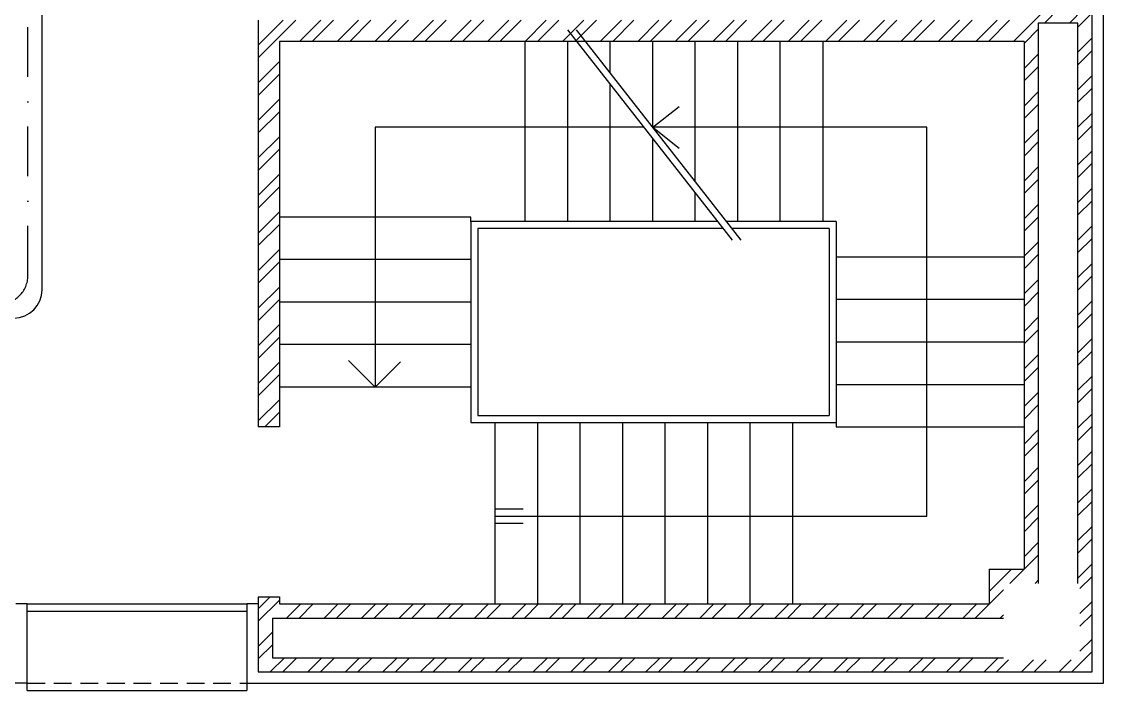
# Model space of a CAD drawing. Header units: inches. Extents: x 568069 to 582716, y 126565 to 132228.
# Drawn here: x 581947 to 582711, y 129698 to 130170 of the extents above; entities that cross this region are included whole.
import ezdxf

# ---------------------------------------------------------------- set-up
doc = ezdxf.new("R2010")
doc.units = ezdxf.units.IN
doc.header["$MEASUREMENT"] = 0
doc.linetypes.add('DASHDOT2', pattern=[0.5, 0.25, -0.125, 0, -0.125])
doc.linetypes.add('HIDDEN', pattern=[0.375, 0.25, -0.125])
for name, color, linetype in [('2', 1, 'Continuous'), ('L.V C.T', 6, 'Continuous'), ('nama', 2, 'Continuous'), ('wall sofal', 1, 'Continuous'), ('win', 1, 'Continuous')]:
    doc.layers.add(name, color=color, linetype=linetype)

msp = doc.modelspace()

# ---------------------------------------------------------------- hatches: boundary and pattern name
at = {"layer": 'wall sofal'}
h = msp.add_hatch(dxfattribs=at)
h.set_pattern_fill('ANSI32', color=21, scale=50)
h.set_pattern_definition([(45, (34.352, -5.75), (-13.25825215, 13.25825215), []), (45, (43.191, -5.75), (-13.25825215, 13.25825215), [])])
h.paths.add_polyline_path([(582664.99, 130169.29), (582692.99, 130169.29), (582692.99, 129773.79), (582694.49, 129773.79), (582694.49, 129746.79), (582702.99, 129746.79), (582702.99, 130179.29), (582654.99, 130179.29), (582654.99, 130171.29), (582114.49, 130171.29), (582114.49, 129884.29), (582129.49, 129884.29), (582129.49, 130156.29), (582654.99, 130156.29), (582654.99, 129783.79), (582630.49, 129783.79), (582630.49, 129759.29), (582129.49, 129759.29), (582129.49, 129764.29), (582114.49, 129764.29), (582114.49, 129711.29), (582667.49, 129711.29), (582667.49, 129719.79), (582649.49, 129719.79), (582640.49, 129719.79), (582640.49, 129721.29), (582124.49, 129721.29), (582124.49, 129749.29), (582640.49, 129749.29), (582640.49, 129764.79), (582640.49, 129773.79), (582664.99, 129773.79)])
h.paths.add_polyline_path([(582702.99, 129746.79), (582694.49, 129746.79), (582694.49, 129728.79), (582694.49, 129719.79), (582667.49, 129719.79), (582667.49, 129711.29), (582702.99, 129711.29)])

# ---------------------------------------------------------------- linework, layer by layer
at = {"layer": '2', "color": 15, "ltscale": 50}
for p, q in [((582449.15, 130016.02), (582332.9, 130164.45)), ((582455.4, 130016.02), (582339.1, 130164.45))]:
    msp.add_line(p, q, dxfattribs=at)
at = {"layer": '2', "color": 21, "ltscale": 2}
for p, q in [((582302.9, 130029.29), (582302.9, 130156.29)), ((582332.9, 130029.29), (582332.9, 130156.29)), ((582362.9, 130134.08), (582362.9, 130156.29)), ((582392.9, 130095.79), (582392.9, 130156.29)), ((582422.9, 130057.5), (582422.9, 130156.29)), ((582452.9, 130029.29), (582452.9, 130156.29)), ((582482.9, 130029.29), (582482.9, 130156.29)), ((582512.9, 130156.29), (582512.9, 130029.29)), ((582362.9, 130029.29), (582362.9, 130126.15)), ((582392.9, 130029.29), (582392.9, 130087.84)), ((582422.9, 130029.29), (582422.9, 130049.54)), ((582264.49, 130032.29), (582129.49, 130032.29)), ((582264.49, 130002.29), (582129.49, 130002.29)), ((582522.49, 130004.29), (582654.99, 130004.29)), ((582264.49, 129972.29), (582129.49, 129972.29)), ((582522.49, 129974.29), (582654.99, 129974.29)), ((582264.49, 129942.29), (582129.49, 129942.29)), ((582522.49, 129944.29), (582654.99, 129944.29)), ((582264.49, 129912.29), (582129.49, 129912.29)), ((582522.49, 129914.29), (582654.99, 129914.29)), ((582281.49, 129887.29), (582281.49, 129759.29)), ((582311.49, 129887.29), (582311.49, 129759.29)), ((582341.49, 129887.29), (582341.49, 129759.29)), ((582371.49, 129887.29), (582371.49, 129759.29)), ((582401.49, 129887.29), (582401.49, 129759.29)), ((582431.49, 129887.29), (582431.49, 129759.29)), ((582461.49, 129887.29), (582461.49, 129759.29)), ((582491.49, 129887.29), (582491.49, 129759.29)), ((582522.49, 129884.29), (582654.99, 129884.29))]:
    msp.add_line(p, q, dxfattribs=at)
at = {"layer": '2', "color": 15, "ltscale": 2}
for p, q in [((582392.9, 130095.79), (582411.59, 130110.5)), ((582386.67, 130095.79), (582196.99, 130095.79)), ((582196.99, 130095.79), (582196.99, 129912.29)), ((582586.49, 130095.79), (582392.9, 130095.79)), ((582392.9, 130095.79), (582411.59, 130081.08)), ((582586.49, 129821.29), (582586.49, 130095.79)), ((582438.76, 130029.29), (582264.49, 130029.29)), ((582264.49, 130029.29), (582264.49, 129887.29)), ((582522.49, 130029.29), (582445, 130029.29)), ((582442.67, 130024.29), (582269.49, 130024.29)), ((582269.49, 130024.29), (582269.49, 129892.29)), ((582517.49, 130024.29), (582448.92, 130024.29)), ((582269.49, 129892.29), (582517.49, 129892.29)), ((582264.49, 129887.29), (582522.49, 129887.29)), ((582281.49, 129826.35), (582301.49, 129826.35)), ((582281.49, 129821.29), (582586.49, 129821.29)), ((582281.49, 129816.23), (582301.49, 129816.23))]:
    msp.add_line(p, q, dxfattribs=at)
at = {"layer": '2', "ltscale": 2}
for p, q in [((582264.49, 130029.29), (582264.49, 130032.29)), ((582522.49, 129887.29), (582522.49, 129884.29))]:
    msp.add_line(p, q, dxfattribs=at)
at = {"layer": '2', "color": 15}
for p, q in [((582522.49, 130029.29), (582522.49, 129887.29)), ((582517.49, 130024.29), (582517.49, 129892.29)), ((581951.48, 129698.29), (581951.48, 129703.29)), ((581951.48, 129698.29), (582106.48, 129698.29)), ((581951.48, 129698.29), (582106.48, 129698.29)), ((581951.48, 129698.29), (582106.48, 129698.29)), ((581951.48, 129698.29), (582106.48, 129698.29)), ((581951.48, 129698.29), (582106.48, 129698.29)), ((581951.48, 129698.29), (582106.48, 129698.29)), ((581951.48, 129698.29), (582106.48, 129698.29)), ((581951.48, 129698.29), (582106.48, 129698.29)), ((581951.48, 129698.29), (582106.48, 129698.29)), ((582106.48, 129703.29), (582106.48, 129698.29))]:
    msp.add_line(p, q, dxfattribs=at)
at = {"layer": '2', "color": 15, "linetype": 'HIDDEN', "ltscale": 50}
msp.add_line((581951.48, 129703.29), (582106.48, 129703.29), dxfattribs=at)
msp.add_line((581951.48, 129703.29), (582106.48, 129703.29), dxfattribs=at)
msp.add_line((581951.48, 129703.29), (582106.48, 129703.29), dxfattribs=at)
msp.add_line((581951.48, 129703.29), (582106.48, 129703.29), dxfattribs=at)
msp.add_line((581951.48, 129703.29), (582106.48, 129703.29), dxfattribs=at)
msp.add_line((581951.48, 129703.29), (582106.48, 129703.29), dxfattribs=at)
msp.add_line((581951.48, 129703.29), (582106.48, 129703.29), dxfattribs=at)
msp.add_line((581951.48, 129703.29), (582106.48, 129703.29), dxfattribs=at)
msp.add_line((581951.48, 129703.29), (582106.48, 129703.29), dxfattribs=at)
at = {"layer": '2', "color": 15, "ltscale": 2, "elevation": 0}
msp.add_lwpolyline([(582178.25, 129931.02), (582197.03, 129912.24), (582214.97, 129930.19)], dxfattribs=at)
at = {"layer": 'L.V C.T', "linetype": 'DASHDOT2', "ltscale": 140}
msp.add_line((581951.93, 129991.07), (581951.93, 131016.98), dxfattribs=at)
at = {"layer": 'L.V C.T', "color": 2}
msp.add_line((581961.93, 129981.07), (581961.93, 130736.6), dxfattribs=at)
at = {"layer": 'L.V C.T', "linetype": 'DASHDOT2', "ltscale": 140}
msp.add_arc((581931.93, 129991.07, 0), 20, 270, 0, dxfattribs=at)
at = {"layer": 'L.V C.T', "color": 2}
msp.add_arc((581941.93, 129981.07, 0), 20, 270, 0, dxfattribs=at)
at = {"layer": 'nama', "color": 21}
for p, q in [((582710.99, 129703.29), (582710.99, 130187.29)), ((581951.48, 129759.29), (581943.48, 129759.29)), ((581951.48, 129703.29), (581951.48, 129759.29)), ((582106.48, 129759.29), (582106.48, 129709.79)), ((582114.49, 129759.29), (582106.48, 129759.29)), ((582106.48, 129749.29), (582106.48, 129709.79)), ((582106.48, 129749.29), (582106.48, 129703.29)), ((581951.48, 129703.29), (581910.99, 129703.29)), ((582106.48, 129703.29), (582710.99, 129703.29))]:
    msp.add_line(p, q, dxfattribs=at)
at = {"layer": 'wall sofal', "color": 21}
for p, q in [((582702.99, 129711.29), (582702.99, 130179.29)), ((582114.49, 130171.29), (582114.49, 129884.29)), ((582664.99, 130169.29), (582664.99, 129773.79)), ((582692.99, 130169.29), (582664.99, 130169.29)), ((582692.99, 129773.79), (582692.99, 130169.29)), ((582129.49, 130156.29), (582129.49, 129884.29)), ((582654.99, 130156.29), (582129.49, 130156.29)), ((582654.99, 130156.29), (582654.99, 129783.79)), ((582129.49, 129884.29), (582114.49, 129884.29)), ((582630.49, 129783.79), (582654.99, 129783.79)), ((582630.49, 129783.79), (582630.49, 129759.29)), ((582114.49, 129764.29), (582129.49, 129764.29)), ((582114.49, 129764.29), (582114.49, 129711.29)), ((582129.49, 129764.29), (582129.49, 129759.29)), ((582129.49, 129759.29), (582630.49, 129759.29)), ((582124.49, 129749.29), (582640.49, 129749.29)), ((582124.49, 129749.29), (582124.49, 129721.29)), ((582124.49, 129721.29), (582640.49, 129721.29)), ((582114.49, 129711.29), (582702.99, 129711.29))]:
    msp.add_line(p, q, dxfattribs=at)
at = {"layer": 'win', "color": 15}
for p, q in [((581951.48, 129759.29), (582106.48, 129759.29)), ((581951.48, 129759.29), (582106.48, 129759.29)), ((581951.48, 129759.29), (582106.48, 129759.29)), ((581951.48, 129759.29), (582106.48, 129759.29)), ((581951.48, 129759.29), (582106.48, 129759.29)), ((581951.48, 129759.29), (582106.48, 129759.29)), ((581951.48, 129759.29), (582106.48, 129759.29)), ((581951.48, 129759.29), (582106.48, 129759.29)), ((581951.48, 129759.29), (582106.48, 129759.29)), ((581951.48, 129754.29), (582106.48, 129754.29)), ((581951.48, 129754.29), (582106.48, 129754.29)), ((581951.48, 129754.29), (582106.48, 129754.29)), ((581951.48, 129754.29), (582106.48, 129754.29)), ((581951.48, 129754.29), (582106.48, 129754.29)), ((581951.48, 129754.29), (582106.48, 129754.29)), ((581951.48, 129754.29), (582106.48, 129754.29)), ((581951.48, 129754.29), (582106.48, 129754.29)), ((581951.48, 129754.29), (582106.48, 129754.29))]:
    msp.add_line(p, q, dxfattribs=at)

doc.saveas('drawing.dxf')
